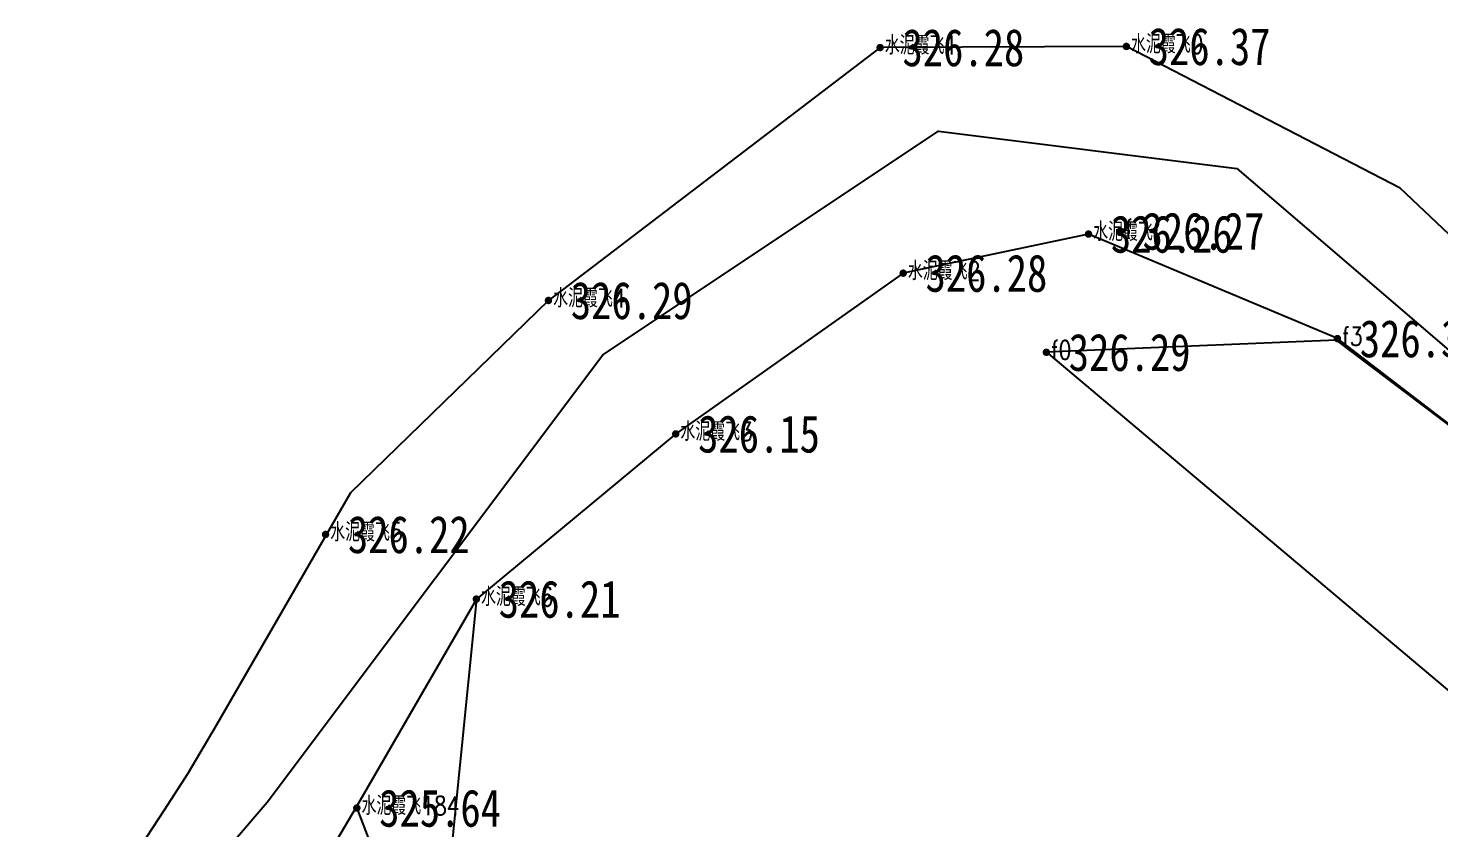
# Model space of a CAD drawing. Extents: x 380662 to 384336, y 3073712 to 3075492.
# Drawn here: x 382088.59 to 382126.41, y 3075379.32 to 3075400.76 of the extents above; entities that cross this region are included whole.
import ezdxf
from ezdxf.enums import TextEntityAlignment as Align

# ---------------------------------------------------------------- set-up
doc = ezdxf.new("R2010")
doc.units = 0
doc.header["$LTSCALE"] = 0.5
doc.header["$PDSIZE"] = 0.2
doc.layers.get('0').update_dxf_attribs({"linetype": 'CONTINUOUS'})
for name, color, linetype in [('GCD', 1, 'CONTINUOUS'), ('JMD', 6, 'CONTINUOUS'), ('ZDH', 1, 'CONTINUOUS')]:
    doc.layers.add(name, color=color, linetype=linetype)
doc.styles.add('HZ', font='rs.shx', dxfattribs={"width": 0.8, "bigfont": 'hztxt.shx'})
doc.styles.add('正等线体', font='simhei.ttf')

# ---------------------------------------------------------------- blocks, each defined once
blk = doc.blocks.new('GC200')
at = {"linetype": 'Continuous', "const_width": 0.2, "flags": 128}
blk.add_lwpolyline([(-0.1, 0, 1), (0.1, 0, 1)], format="xyb", close=True, dxfattribs=at)

msp = doc.modelspace()

# ---------------------------------------------------------------- linework, layer by layer
at = {"color": 8, "linetype": 'Continuous', "flags": 128}
for points, elevation in [([(382142.567, 3075380.221), (382142.567, 3075380.221), (382125.378, 3075396.473), (382118.036, 3075400.27), (382111.433, 3075400.24), (382102.539, 3075393.458), (382097.233, 3075388.298), (382093.631, 3075382.057), (382092.871, 3075380.77), (382092.232, 3075379.792), (382091.309, 3075378.367), (382090.626, 3075377.667), (382081.283, 3075367.887)], 326.336), ([(382123.696, 3075392.434), (382117.021, 3075395.239), (382112.051, 3075394.19), (382105.953, 3075389.879), (382100.606, 3075385.45), (382097.383, 3075379.867), (382096.563, 3075378.477), (382095.875, 3075377.423), (382094.722, 3075375.643), (382093.753, 3075374.649), (382083.956, 3075364.395), (382074.901, 3075359.465), (382062.897, 3075355.752), (382055.63, 3075351.913), (382051.077, 3075346.254), (382051.4, 3075338.876), (382058.548, 3075330.829), (382067.878, 3075327.593), (382077.208, 3075322.782), (382081.615, 3075317.795), (382082.79, 3075313.425), (382079.574, 3075305.842), (382068.454, 3075299.636)], 326.336), ([(382140.416, 3075377.198), (382129.208, 3075388.209), (382123.696, 3075392.434)], 327.042), ([(382100.606, 3075385.45), (382099.709, 3075376.458), (382099.079, 3075374.364), (382097.026, 3075368.701), (382094.633, 3075365.63), (382092.314, 3075363.075), (382088.98, 3075360.086), (382084.322, 3075356.826), (382082.135, 3075355.722), (382081.161, 3075354.943), (382080.322, 3075352.694), (382080.664, 3075349.773), (382083.106, 3075347.184), (382085.396, 3075346.563), (382090.988, 3075347.058), (382099.557, 3075347.218), (382105.783, 3075346.546), (382110.492, 3075346.245), (382115.855, 3075345.436), (382121.034, 3075344.283), (382124.431, 3075344.545), (382127.317, 3075344.463), (382129.725, 3075345.465)], 327.26), ([(382097.383, 3075379.867), (382097.401, 3075379.845), (382098.561, 3075376.803), (382097.941, 3075374.741), (382095.964, 3075369.288), (382093.715, 3075366.402), (382091.468, 3075363.926), (382088.233, 3075361.027), (382083.705, 3075357.858), (382081.483, 3075356.736), (382080.154, 3075355.672), (382079.098, 3075352.842), (382079.519, 3075349.239), (382080.408, 3075347)], 327.042)]:
    msp.add_lwpolyline(points, dxfattribs=dict(at, elevation=elevation))
at = {"linetype": 'Continuous', "flags": 128}
msp.add_lwpolyline([(382062, 3075299), (382078, 3075307), (382080, 3075314), (382079, 3075318), (382074, 3075322), (382066, 3075326), (382058, 3075329), (382050, 3075338), (382049, 3075346), (382054.221, 3075353.243), (382066, 3075359), (382083, 3075366), (382095, 3075380), (382104, 3075392), (382113, 3075398), (382121, 3075397), (382128, 3075391), (382142, 3075378)], dxfattribs=at)
at = {"layer": 'JMD', "color": 8, "linetype": 'Continuous', "elevation": 327.042, "flags": 128}
msp.add_lwpolyline([(382140.416, 3075377.198), (382129.208, 3075388.209), (382123.668, 3075392.397), (382115.891, 3075392.068), (382137.279, 3075374.072), (382137.279, 3075374.072)], close=True, dxfattribs=at)
at = {"layer": 'ZDH', "color": 8, "linetype": 'Continuous'}
for p in [(382111.433, 3075400.24, 326.283), (382118.036, 3075400.27, 326.369), (382117.021, 3075395.239, 326.256), (382117.871, 3075395.319, 326.265), (382112.051, 3075394.19, 326.278), (382102.539, 3075393.458, 326.292), (382123.696, 3075392.434, 326.336), (382115.891, 3075392.068, 326.293), (382105.953, 3075389.879, 326.146), (382096.562, 3075387.182, 326.221), (382100.606, 3075385.45, 326.214), (382097.401, 3075379.845, 325.637)]:
    msp.add_point(p, dxfattribs=at)

# ---------------------------------------------------------------- block references
at = {"layer": 'GCD', "color": 8, "linetype": 'Continuous'}
ref = msp.add_blockref('GC200', (382111.433, 3075400.24, 326.283), dxfattribs=dict(at, xscale=0.5, yscale=0.5, zscale=0.5))
ref.add_attrib('height', '326.28', dxfattribs={"linetype": 'Continuous', "height": 1, "style": '正等线体', "width": 0.8}).set_placement((382112.033, 3075400.24, 326.283), align=Align.MIDDLE_LEFT)
ref = msp.add_blockref('GC200', (382118.036, 3075400.27, 326.369), dxfattribs=dict(at, xscale=0.5, yscale=0.5, zscale=0.5))
ref.add_attrib('height', '326.37', dxfattribs={"linetype": 'Continuous', "height": 1, "style": '正等线体', "width": 0.8}).set_placement((382118.636, 3075400.27, 326.369), align=Align.MIDDLE_LEFT)
ref = msp.add_blockref('GC200', (382117.021, 3075395.239, 326.256), dxfattribs=dict(at, xscale=0.5, yscale=0.5, zscale=0.5))
ref.add_attrib('height', '326.26', dxfattribs={"linetype": 'Continuous', "height": 1, "style": '正等线体', "width": 0.8}).set_placement((382117.621, 3075395.239, 326.256), align=Align.MIDDLE_LEFT)
ref = msp.add_blockref('GC200', (382117.871, 3075395.319, 326.265), dxfattribs=dict(at, xscale=0.5, yscale=0.5, zscale=0.5))
ref.add_attrib('height', '326.27', dxfattribs={"linetype": 'Continuous', "height": 1, "style": '正等线体', "width": 0.8}).set_placement((382118.471, 3075395.319, 326.265), align=Align.MIDDLE_LEFT)
ref = msp.add_blockref('GC200', (382112.051, 3075394.19, 326.278), dxfattribs=dict(at, xscale=0.5, yscale=0.5, zscale=0.5))
ref.add_attrib('height', '326.28', dxfattribs={"linetype": 'Continuous', "height": 1, "style": '正等线体', "width": 0.8}).set_placement((382112.651, 3075394.19, 326.278), align=Align.MIDDLE_LEFT)
ref = msp.add_blockref('GC200', (382102.539, 3075393.458, 326.292), dxfattribs=dict(at, xscale=0.5, yscale=0.5, zscale=0.5))
ref.add_attrib('height', '326.29', dxfattribs={"linetype": 'Continuous', "height": 1, "style": '正等线体', "width": 0.8}).set_placement((382103.139, 3075393.458, 326.292), align=Align.MIDDLE_LEFT)
ref = msp.add_blockref('GC200', (382123.696, 3075392.434, 326.336), dxfattribs=dict(at, xscale=0.5, yscale=0.5, zscale=0.5))
ref.add_attrib('height', '326.34', dxfattribs={"linetype": 'Continuous', "height": 1, "style": '正等线体', "width": 0.8}).set_placement((382124.296, 3075392.434, 326.336), align=Align.MIDDLE_LEFT)
ref = msp.add_blockref('GC200', (382115.891, 3075392.068, 326.293), dxfattribs=dict(at, xscale=0.5, yscale=0.5, zscale=0.5))
ref.add_attrib('height', '326.29', dxfattribs={"linetype": 'Continuous', "height": 1, "style": '正等线体', "width": 0.8}).set_placement((382116.491, 3075392.068, 326.293), align=Align.MIDDLE_LEFT)
ref = msp.add_blockref('GC200', (382105.953, 3075389.879, 326.146), dxfattribs=dict(at, xscale=0.5, yscale=0.5, zscale=0.5))
ref.add_attrib('height', '326.15', dxfattribs={"linetype": 'Continuous', "height": 1, "style": '正等线体', "width": 0.8}).set_placement((382106.553, 3075389.879, 326.146), align=Align.MIDDLE_LEFT)
ref = msp.add_blockref('GC200', (382096.562, 3075387.182, 326.221), dxfattribs=dict(at, xscale=0.5, yscale=0.5, zscale=0.5))
ref.add_attrib('height', '326.22', dxfattribs={"linetype": 'Continuous', "height": 1, "style": '正等线体', "width": 0.8}).set_placement((382097.162, 3075387.182, 326.221), align=Align.MIDDLE_LEFT)
ref = msp.add_blockref('GC200', (382100.606, 3075385.45, 326.214), dxfattribs=dict(at, xscale=0.5, yscale=0.5, zscale=0.5))
ref.add_attrib('height', '326.21', dxfattribs={"linetype": 'Continuous', "height": 1, "style": '正等线体', "width": 0.8}).set_placement((382101.206, 3075385.45, 326.214), align=Align.MIDDLE_LEFT)
ref = msp.add_blockref('GC200', (382097.401, 3075379.845, 325.637), dxfattribs=dict(at, xscale=0.5, yscale=0.5, zscale=0.5))
ref.add_attrib('height', '325.64', dxfattribs={"linetype": 'Continuous', "height": 1, "style": '正等线体', "width": 0.8}).set_placement((382098.001, 3075379.845, 325.637), align=Align.MIDDLE_LEFT)

# ---------------------------------------------------------------- texts
at = {"layer": 'ZDH', "color": 8, "linetype": 'Continuous', "style": 'HZ', "width": 0.8}
for s, p in [('水泥霞飞1', (382111.558, 3075400.053, 326.283)), ('水泥霞飞0', (382118.161, 3075400.083, 326.369)), ('水泥霞飞', (382117.146, 3075395.052, 326.256)), ('f', (382117.996, 3075395.132, 326.265)), ('水泥霞飞2', (382112.176, 3075394.002, 326.278)), ('水泥霞飞4', (382102.664, 3075393.271, 326.292)), ('f3', (382123.821, 3075392.246, 326.336)), ('f0', (382116.016, 3075391.88, 326.293)), ('水泥霞飞3', (382106.078, 3075389.692, 326.146)), ('水泥霞飞5', (382096.687, 3075386.995, 326.221)), ('水泥霞飞6', (382100.731, 3075385.263, 326.214)), ('水泥霞飞184', (382097.526, 3075379.658, 325.637))]:
    msp.add_text(s, height=0.5, dxfattribs=at).set_placement(p)

doc.saveas('drawing.dxf')
